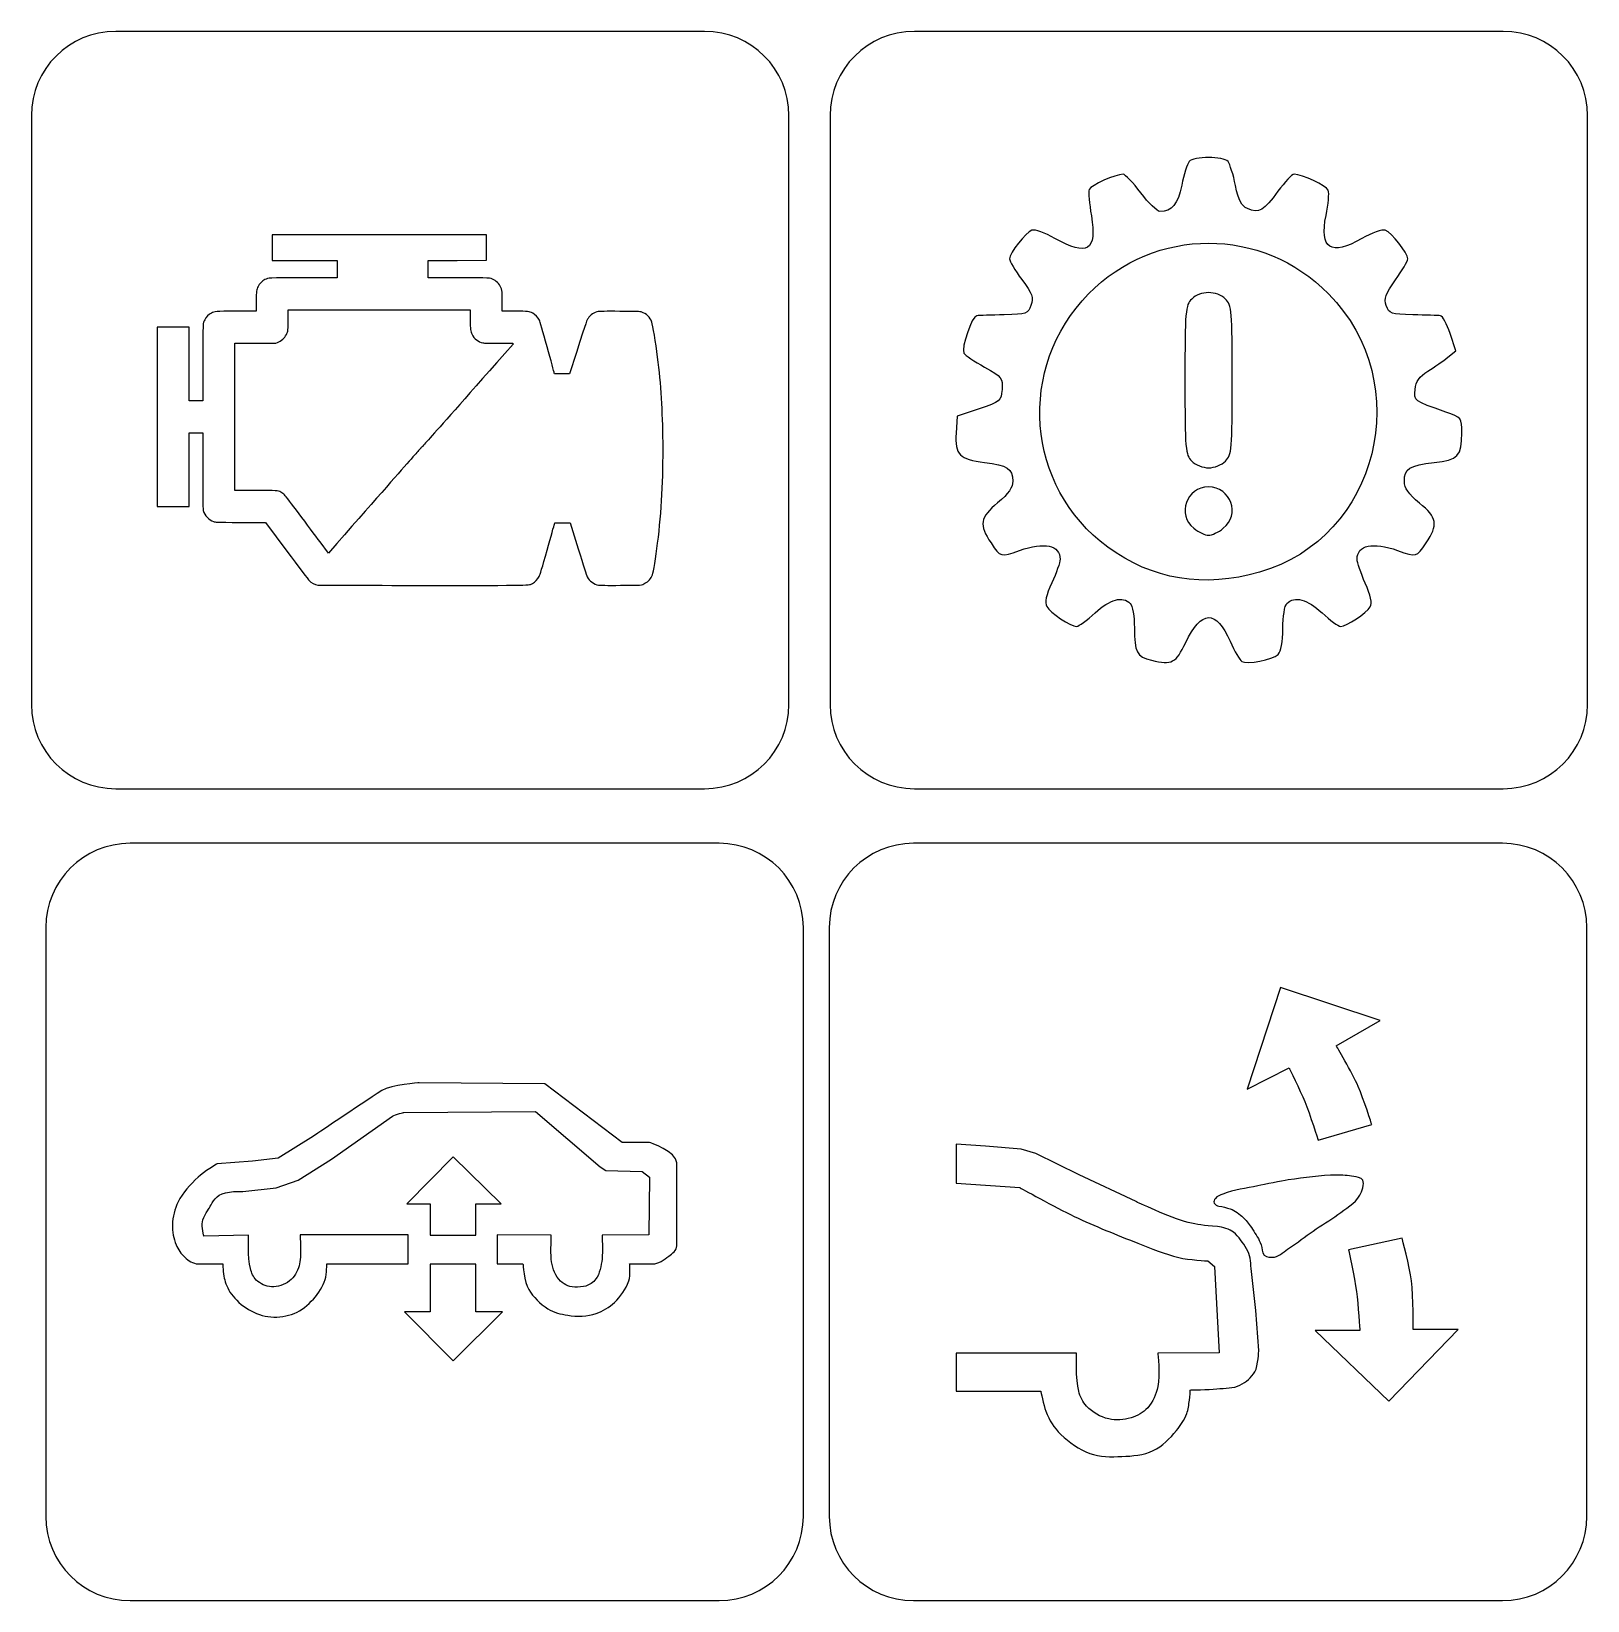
# Model space of a CAD drawing. Extents: x 6 to 284, y 8 to 195.
# Drawn here: x 99.2 to 283.8, y 8.4 to 194.6 of the extents above; entities that cross this region are included whole.
import ezdxf

# ---------------------------------------------------------------- set-up
doc = ezdxf.new("R2010")
doc.units = 0
doc.layers.add('Layer_1', color=7, linetype='CONTINUOUS')

msp = doc.modelspace()

# ---------------------------------------------------------------- linework, layer by layer
at = {"layer": 'Layer_1', "color": 1}
for points in [[(179.094254, 194.614076), (109.227166, 194.614076), (109.227166, 194.614076)], [(273.839892, 194.614076), (203.972803, 194.614076), (203.972803, 194.614076)], [(99.227019, 184.613928), (99.227019, 114.746289)], [(189.094401, 114.746289), (189.094401, 184.613928)], [(193.972657, 184.613928), (193.972657, 114.746289)], [(283.840033, 114.746289), (283.840033, 184.613928)], [(109.227166, 104.746692), (179.094254, 104.746692)], [(203.972803, 104.746692), (273.839892, 104.746692)], [(180.804673, 98.261093), (110.937588, 98.261093), (110.937588, 98.261093)], [(273.742878, 98.261093), (203.87579, 98.261093), (203.87579, 98.261093)], [(100.937438, 88.260947), (100.937438, 18.393308)], [(190.804823, 18.393308), (190.804823, 88.260947)], [(193.875643, 88.260947), (193.875643, 18.393308)], [(283.743033, 18.393308), (283.743033, 88.260947)], [(110.937588, 8.393711), (180.804673, 8.393711)], [(203.87579, 8.393711), (273.742878, 8.393711)]]:
    msp.add_lwpolyline(points, dxfattribs=at)
at = {"layer": 'Layer_1', "color": 7}
for points in [[(238.87741, 179.645273), (238.87741, 179.645273)], [(127.776111, 170.488485), (127.776111, 168.962171), (127.776111, 167.435854), (131.63572, 167.435854), (135.495882, 167.435854), (135.495882, 166.400674), (135.495882, 165.365491), (131.539257, 165.364938)], [(149.857243, 165.364938), (146.30411, 165.365491), (146.30411, 166.400674), (146.30411, 167.435303), (149.751963, 167.444123), (153.199262, 167.453493), (153.208632, 168.97099), (153.218004, 170.488485), (140.497058, 170.488485), (127.776111, 170.488485), (127.776111, 170.488485)], [(238.87741, 169.477006), (238.87741, 169.477006)], [(125.890404, 162.584609), (125.873315, 161.400049), (123.552148, 161.399496)], [(156.561124, 161.400049), (155.076703, 161.400049), (155.076703, 162.595633)], [(238.87741, 163.61483), (238.87741, 163.61483)], [(129.705365, 160.461327), (129.705916, 161.575334), (129.705916, 161.575334)], [(129.705916, 161.575334), (140.496507, 161.575334), (151.287096, 161.575334), (151.287647, 160.443688)], [(119.564658, 155.287621), (119.564658, 150.767104), (118.757127, 150.767104), (117.950147, 150.767104), (117.950147, 155.136036), (117.950147, 159.504969), (116.05562, 159.504969), (114.160543, 159.504969), (114.160543, 148.872577), (114.160543, 138.239635), (116.05562, 138.239635), (117.950147, 138.239635), (117.950147, 142.608567), (117.950147, 146.9775), (118.757127, 146.9775), (119.564658, 146.9775), (119.564658, 142.456983)], [(267.26224, 155.935298), (268.220252, 156.685504), (267.530131, 158.763035)], [(125.766932, 140.134161), (123.354812, 140.134715), (123.354812, 148.871476), (123.354812, 157.607688), (125.78457, 157.618158), (128.214879, 157.628081), (128.425442, 157.708007)], [(154.65447, 157.609892), (156.334576, 157.609892), (156.370954, 157.49634)], [(163.88402, 156.513524), (163.064912, 153.960846), (162.181867, 153.960846), (161.29937, 153.960846), (161.260234, 154.092034)], [(211.651232, 149.829488), (209.048945, 148.964632), (208.929882, 146.942773)], [(238.87741, 140.554187), (238.87741, 140.554187)], [(124.036667, 136.344558), (127.017089, 136.327469), (129.534488, 132.945214)], [(161.272361, 136.125175), (161.325278, 136.30983), (162.227618, 136.30983), (163.130507, 136.30983), (164.090725, 133.213105)], [(134.4607, 132.695512), (133.474576, 134.020082)], [(247.391479, 81.15082), (243.469583, 69.104563), (248.418945, 71.62582)], [(254.022047, 74.240784), (259.251427, 77.228925), (247.391479, 81.15082), (247.391479, 81.15082)], [(172.571173, 62.766137), (169.293647, 62.766137), (160.139614, 69.715859), (145.222076, 69.829408), (145.222076, 69.829408)], [(124.315031, 56.945854), (128.27055, 57.397852), (130.869532, 58.301844), (134.825051, 60.788377), (142.058099, 65.873889)], [(143.41409, 66.325885), (159.009622, 66.438884), (166.694666, 59.884383), (167.372659, 59.431836), (171.667178, 59.318838), (172.571173, 58.640841), (172.458174, 51.803567), (166.920664, 51.747343)], [(132.678068, 63.500355), (128.496548, 60.901376), (125.44502, 60.562379), (121.263503, 60.223382)], [(251.873964, 63.034578), (258.223964, 64.902647)], [(208.940355, 62.573763), (208.940355, 57.95127), (216.467752, 57.423207)], [(230.268529, 55.739244), (223.532677, 58.90267), (218.382675, 61.450936), (216.633117, 61.979002), (212.40695, 62.342253), (208.940355, 62.573763), (208.940355, 62.573763)], [(149.276263, 61.070599), (143.753086, 55.476867), (146.521842, 55.476867), (146.521842, 51.747343), (151.94635, 51.747343), (151.94635, 55.476867), (154.941103, 55.476867), (149.276263, 61.070599), (149.276263, 61.070599)], [(175.791924, 50.504355), (175.791924, 60.336381)], [(254.061186, 58.886132), (254.061186, 58.886132)], [(124.993025, 51.747343), (119.681515, 51.634344)], [(134.260057, 48.356818), (143.92231, 48.356818), (143.92231, 51.803567), (131.09553, 51.803567)], [(160.902495, 51.747343), (154.489105, 51.803567), (154.489105, 48.356818), (157.540633, 48.356818)], [(261.831667, 51.414408), (255.49269, 50.027551)], [(261.831667, 51.414408), (261.831667, 51.414408)], [(238.786458, 48.706842), (239.579105, 48.046484), (240.145756, 37.792227), (232.843807, 37.745373)], [(119.003521, 48.356818), (121.942047, 48.356818)], [(146.521842, 48.300594), (146.521842, 42.663868), (143.498976, 42.663868), (149.276263, 36.857917), (155.110877, 42.663868), (151.94635, 42.663868), (151.94635, 48.300594), (146.521842, 48.300594), (146.521842, 48.300594)], [(170.197639, 48.356818), (172.91017, 48.356818)], [(244.82392, 38.055157), (244.497047, 42.817657), (243.936464, 47.81332)], [(256.813403, 40.452942), (251.530556, 40.452942), (260.246924, 32.066754), (268.50082, 40.585234), (263.152379, 40.585234)], [(223.20305, 37.745373), (208.940355, 37.745373), (208.940355, 33.255725), (218.976883, 33.255725)]]:
    msp.add_lwpolyline(points, dxfattribs=at)
at = {"layer": 'Layer_1', "color": 1}
for points in [[(109.227166, 194.614076), (103.687166, 194.614076), (99.227019, 190.15393), (99.227019, 184.613928)], [(189.094401, 184.613928), (189.094401, 190.15393), (184.634248, 194.614076), (179.094254, 194.614076)], [(203.972803, 194.614076), (198.432804, 194.614076), (193.972657, 190.15393), (193.972657, 184.613928)], [(283.840033, 184.613928), (283.840033, 190.15393), (279.379886, 194.614076), (273.839892, 194.614076)], [(99.227019, 114.746289), (99.227019, 109.206289), (103.687166, 104.746692), (109.227166, 104.746692)], [(179.094254, 104.746692), (184.634248, 104.74669), (189.094401, 109.206289), (189.094401, 114.746289)], [(193.972657, 114.746289), (193.972657, 109.206289), (198.432804, 104.746692), (203.972803, 104.746692)], [(273.839892, 104.746692), (279.379886, 104.74669), (283.840033, 109.206289), (283.840033, 114.746289)], [(110.937588, 98.261093), (105.397588, 98.261093), (100.937438, 93.800949), (100.937438, 88.260947)], [(190.804823, 88.260947), (190.804823, 93.800949), (186.344667, 98.261093), (180.804673, 98.261093)], [(203.87579, 98.261093), (198.33579, 98.261093), (193.875643, 93.800949), (193.875643, 88.260947)], [(283.743033, 88.260947), (283.743033, 93.800949), (279.282872, 98.261093), (273.742878, 98.261093)], [(100.937438, 18.393308), (100.937438, 12.853291), (105.397588, 8.393711), (110.937588, 8.393711)], [(180.804673, 8.393711), (186.344667, 8.393711), (190.804823, 12.853291), (190.804823, 18.393308)], [(193.875643, 18.393308), (193.875643, 12.853291), (198.33579, 8.393711), (203.87579, 8.393711)], [(273.742878, 8.393711), (279.282872, 8.393711), (283.743033, 12.853291), (283.743033, 18.393308)]]:
    msp.add_open_spline(points, degree=3, dxfattribs=at)
at = {"layer": 'Layer_1', "color": 7}
for points in [[(236.567816, 179.157999), (236.344508, 178.882737), (235.949005, 177.620865), (235.68918, 176.353967)], [(238.87741, 179.645273), (237.854259, 179.645273), (236.831403, 179.482915), (236.567816, 179.157999)], [(241.187551, 179.157999), (240.923964, 179.482915), (239.900559, 179.645273), (238.87741, 179.645273)], [(242.070599, 176.331367), (241.808192, 177.610655), (241.41086, 178.882737), (241.187551, 179.157999)], [(228.733395, 177.656489), (227.824744, 177.656489), (224.907692, 176.345798), (224.718341, 175.852361)], [(230.834627, 175.454384), (229.920188, 176.665549), (228.974839, 177.656489), (228.733395, 177.656489)], [(249.011502, 177.656489), (248.764258, 177.656489), (247.90921, 176.748342), (247.111464, 175.637938)], [(253.071201, 175.762513), (252.854214, 176.327976), (250.006491, 177.656489), (249.011502, 177.656489)], [(224.718341, 175.852361), (224.609877, 175.569696), (224.722484, 174.163187), (224.968593, 172.726419)], [(233.111147, 173.252279), (232.773488, 173.252279), (231.749064, 174.243221), (230.834627, 175.454384)], [(235.68918, 176.353967), (235.223036, 174.081147), (234.534024, 173.252279), (233.111147, 173.252279)], [(243.48998, 173.576393), (242.762267, 173.907959), (242.439125, 174.534721), (242.070599, 176.331367)], [(247.111464, 175.637938), (245.457153, 173.335262), (244.818151, 172.971235), (243.48998, 173.576393)], [(252.812132, 172.782643), (253.082016, 174.08936), (253.198655, 175.430374), (253.071201, 175.762513)], [(224.968593, 172.726419), (225.674894, 168.603046), (224.480747, 167.863322), (220.652577, 170.053575)], [(257.053182, 170.025466), (253.37862, 167.923094), (251.994289, 168.823035), (252.812132, 172.782643)], [(217.92241, 171.019856), (217.172529, 170.732094), (215.255077, 168.293109), (215.255077, 167.627127)], [(220.652577, 170.053575), (219.493798, 170.71656), (218.265321, 171.151436), (217.92241, 171.019856)], [(224.648339, 163.472065), (228.573587, 167.475354), (233.725311, 169.477006), (238.87741, 169.477006)], [(238.87741, 169.477006), (244.029509, 169.477006), (249.181787, 167.475354), (253.107032, 163.472065)], [(259.83296, 171.019856), (259.490018, 171.151436), (258.239014, 170.703925), (257.053182, 170.025466)], [(262.500291, 167.621615), (262.500291, 168.292178), (260.586107, 170.730824), (259.83296, 171.019856)], [(215.255077, 167.627127), (215.255077, 167.366675), (215.914103, 166.255615), (216.719658, 165.158233)], [(261.047286, 165.119648), (261.846452, 166.232021), (262.500291, 167.35796), (262.500291, 167.621615)], [(126.113094, 164.342986), (125.919727, 163.944505), (125.908805, 163.859633), (125.890404, 162.584609)], [(126.924483, 165.150517), (126.642551, 165.00826), (126.242682, 164.61003), (126.113094, 164.342986)], [(131.539257, 165.364938), (127.192905, 165.364371), (127.364442, 165.37251), (126.924483, 165.150517)], [(154.070733, 165.145556), (153.64891, 165.370391), (153.771933, 165.364374), (149.857243, 165.364938)], [(154.988508, 164.054702), (154.827416, 164.534601), (154.510365, 164.911235), (154.070733, 165.145556)], [(155.076703, 162.595633), (155.076703, 163.780365), (155.076093, 163.793784), (154.988508, 164.054702)], [(216.719658, 165.158233), (217.969219, 163.455979), (218.128969, 163.007175), (217.808308, 162.101744)], [(259.958637, 162.068673), (259.653439, 162.930303), (259.829689, 163.424818), (261.047286, 165.119648)], [(217.808308, 162.101744), (217.45367, 161.100349), (217.275111, 161.037264), (214.642127, 160.978369)], [(226.919344, 133.406579), (217.161138, 140.590165), (216.092075, 154.745686), (224.648339, 163.472065)], [(236.875947, 162.842577), (236.123706, 162.090342), (236.075031, 161.507855), (236.075031, 153.233243)], [(238.87741, 163.61483), (238.133828, 163.61483), (237.390709, 163.357339), (236.875947, 162.842577)], [(240.879424, 162.842577), (240.364662, 163.357339), (239.620989, 163.61483), (238.87741, 163.61483)], [(241.68034, 153.233243), (241.68034, 161.507855), (241.631662, 162.090342), (240.879424, 162.842577)], [(253.107032, 163.472065), (263.570844, 152.800213), (259.048143, 134.524523), (244.931407, 130.43553)], [(263.113243, 160.978369), (260.503537, 161.036741), (260.299231, 161.107066), (259.958637, 162.068673)], [(119.78349, 160.399591), (119.549909, 159.936747), (119.564658, 160.271832), (119.564658, 155.287621)], [(120.573382, 161.185075), (120.291905, 161.042984), (119.923266, 160.676547), (119.78349, 160.399591)], [(123.552148, 161.399496), (121.001807, 161.398926), (120.996208, 161.398517), (120.573382, 161.185075)], [(129.47661, 158.62964), (129.68259, 159.021613), (129.704519, 159.199926), (129.705365, 160.461327)], [(151.287647, 160.443688), (151.288222, 159.190145), (151.304921, 159.051506), (151.505928, 158.638459)], [(158.696533, 161.166883), (158.263223, 161.394574), (158.212358, 161.400049), (156.561124, 161.400049)], [(159.493037, 160.342266), (159.343711, 160.650842), (158.998508, 161.008198), (158.696533, 161.166883)], [(160.411363, 157.171674), (159.895467, 159.048475), (159.561694, 160.200399), (159.493037, 160.342266)], [(165.257647, 160.547317), (165.094062, 160.296238), (165.15811, 160.483552), (163.88402, 156.513524)], [(166.464257, 161.364771), (165.996205, 161.276032), (165.524366, 160.956692), (165.257647, 160.547317)], [(169.025756, 161.39233), (167.367263, 161.401079), (166.612776, 161.392937), (166.464257, 161.364771)], [(171.569614, 161.316813), (171.393251, 161.374516), (171.174159, 161.381013), (169.025756, 161.39233)], [(172.828591, 160.119023), (172.625992, 160.686698), (172.17007, 161.120355), (171.569614, 161.316813)], [(211.383341, 160.878048), (210.804836, 160.831504), (209.492325, 157.015032), (209.853719, 156.430291)], [(214.642127, 160.978369), (213.107389, 160.944037), (211.640903, 160.898763), (211.383341, 160.878048)], [(266.372027, 160.878048), (266.114445, 160.898774), (264.647942, 160.944043), (263.113243, 160.978369)], [(267.530131, 158.763035), (267.150621, 159.905612), (266.629608, 160.857333), (266.372027, 160.878048)], [(128.425442, 157.708007), (128.874094, 157.877933), (129.258867, 158.215278), (129.47661, 158.62964)], [(151.505928, 158.638459), (151.734114, 158.169558), (152.271112, 157.755019), (152.788606, 157.648477)], [(173.516507, 155.954041), (173.299024, 157.686027), (172.956387, 159.760939), (172.828591, 160.119023)], [(156.370954, 157.49634), (134.460717, 132.69574), (156.334395, 157.610157), (134.4607, 132.695512)], [(152.788606, 157.648477), (152.907746, 157.623938), (153.578145, 157.609892), (154.65447, 157.609892)], [(161.260234, 154.092034), (161.238861, 154.164407), (160.857003, 155.550457), (160.411363, 157.171674)], [(209.853719, 156.430291), (209.998048, 156.19676), (211.101435, 155.44934), (212.306075, 154.769481)], [(174.155365, 145.819395), (174.1184, 149.631109), (173.924787, 152.702584), (173.516507, 155.954041)], [(212.306075, 154.769481), (214.378777, 153.599647), (214.490114, 153.457223), (214.37534, 152.113724)], [(264.902487, 154.296535), (265.673253, 154.785305), (266.735283, 155.522661), (267.26224, 155.935298)], [(236.075031, 153.233243), (236.075031, 144.958635), (236.123709, 144.376145), (236.875947, 143.623907)], [(240.879424, 143.623907), (241.631665, 144.376145), (241.68034, 144.958635), (241.68034, 153.233243)], [(263.376173, 152.121993), (263.469967, 153.084769), (263.852999, 153.631005), (264.902487, 154.296535)], [(214.37534, 152.113724), (214.258804, 150.749572), (214.152085, 150.66035), (211.651232, 149.829488)], [(267.004823, 149.434817), (263.154084, 150.795738), (263.240681, 150.731358), (263.376173, 152.121993)], [(268.906515, 146.967577), (268.906515, 148.747649), (268.8909, 148.768259), (267.004823, 149.434817)], [(173.514853, 133.870702), (173.989156, 137.661624), (174.196891, 141.537514), (174.155365, 145.819395)], [(208.929882, 146.942773), (208.778156, 144.372493), (209.31253, 143.820717), (212.295605, 143.470118)], [(265.621824, 143.446415), (268.505497, 143.772669), (268.906515, 144.202364), (268.906515, 146.967577)], [(212.295605, 143.470118), (214.991702, 143.153242), (215.65526, 142.716486), (215.65526, 141.257539)], [(236.875947, 143.623907), (237.320816, 143.17904), (238.210101, 142.822991), (238.87741, 142.822991)], [(238.87741, 142.822991), (239.544719, 142.822991), (240.434554, 143.17904), (240.879424, 143.623907)], [(262.100108, 141.220607), (262.100108, 142.734924), (262.702858, 143.116175), (265.621824, 143.446415)], [(119.564658, 142.456983), (119.564658, 138.40095), (119.570111, 137.917314), (119.620882, 137.746299)], [(128.829483, 139.923598), (128.414173, 140.133191), (128.410871, 140.133597), (125.766932, 140.134161)], [(129.264943, 139.598933), (129.141243, 139.719154), (128.945338, 139.865116), (128.829483, 139.923598)], [(215.65526, 141.257539), (215.65526, 140.482582), (215.162054, 139.77741), (213.853889, 138.683915)], [(238.87741, 140.554187), (236.248806, 140.554187), (235.076537, 137.260911), (237.130057, 135.645617)], [(240.625314, 135.645617), (242.678831, 137.260911), (241.506014, 140.554187), (238.87741, 140.554187)], [(263.901479, 138.640368), (262.558747, 139.740639), (262.100108, 140.397924), (262.100108, 141.220607)], [(130.989146, 137.362652), (130.091612, 138.570648), (129.399594, 139.468069), (129.264943, 139.598933)], [(213.853889, 138.683915), (211.754167, 136.928763), (211.609658, 136.052748), (213.067305, 133.907634)], [(264.688063, 133.907634), (266.145783, 136.052923), (266.00152, 136.919526), (263.901479, 138.640368)], [(119.620882, 137.746299), (119.804417, 137.128052), (120.23195, 136.673428), (120.847886, 136.441021)], [(120.847886, 136.441021), (121.05603, 136.362484), (121.056394, 136.362112), (124.036667, 136.344558)], [(133.474576, 134.020082), (132.932136, 134.748611), (131.813695, 136.252889), (130.989146, 137.362652)], [(160.411363, 133.063724), (160.855745, 134.646339), (161.243326, 136.023849), (161.272361, 136.125175)], [(237.130057, 135.645617), (237.71028, 135.189208), (238.496376, 134.815486), (238.87741, 134.815486)], [(238.87741, 134.815486), (239.258441, 134.815486), (240.045085, 135.189208), (240.625314, 135.645617)], [(129.534488, 132.945214), (130.919076, 131.08509), (132.104635, 129.509085), (132.168745, 129.442791)], [(159.475399, 129.922899), (159.56825, 130.113399), (159.826531, 130.980921), (160.411363, 133.063724)], [(164.090725, 133.213105), (164.716243, 131.19635), (165.093627, 130.034628), (165.17276, 129.882109)], [(172.904105, 130.126849), (173.017863, 130.43089), (173.303164, 132.178757), (173.514853, 133.870702)], [(213.067305, 133.907634), (214.22796, 132.199568), (214.182252, 132.211281), (216.456175, 133.013562)], [(216.456175, 133.013562), (219.401229, 134.052642), (221.260568, 133.649657), (221.260568, 131.972317)], [(244.931407, 130.43553), (238.351788, 128.529703), (232.155405, 129.552011), (226.919344, 133.406579)], [(256.494799, 131.982791), (256.494799, 133.649928), (258.361279, 134.05013), (261.299192, 133.013562)], [(261.299192, 133.013562), (263.573108, 132.211281), (263.527373, 132.199568), (264.688063, 133.907634)], [(221.260568, 131.972317), (221.260568, 131.597797), (220.820615, 130.341409), (220.282714, 129.180411)], [(257.455568, 129.138521), (256.927062, 130.333642), (256.494799, 131.613813), (256.494799, 131.982791)], [(132.168745, 129.442791), (132.418565, 129.184461), (132.830799, 128.968965), (133.1918, 128.908662)], [(133.1918, 128.908662), (133.291368, 128.892042), (138.88856, 128.876746), (145.629974, 128.874488)], [(145.629974, 128.874488), (159.187882, 128.869953), (158.15783, 128.852495), (158.653536, 129.092217)], [(158.653536, 129.092217), (158.978823, 129.249528), (159.310674, 129.584952), (159.475399, 129.922899)], [(165.17276, 129.882109), (165.42479, 129.396374), (165.972349, 128.998166), (166.516623, 128.905355)], [(166.516623, 128.905355), (166.673324, 128.878544), (167.486101, 128.870402), (169.113398, 128.878897)], [(169.113398, 128.878897), (171.717363, 128.892494), (171.581214, 128.88173), (172.018853, 129.115368)], [(172.018853, 129.115368), (172.431021, 129.335408), (172.740153, 129.688646), (172.904105, 130.126849)], [(220.282714, 129.180411), (219.586155, 127.67696), (219.411722, 126.869714), (219.676926, 126.374174)], [(258.053637, 126.3174), (258.302836, 126.762721), (258.115565, 127.646218), (257.455568, 129.138521)], [(225.418385, 125.606883), (227.189236, 127.239197), (228.677586, 127.638804), (229.588881, 126.727505)], [(229.588881, 126.727505), (229.855062, 126.461327), (230.071862, 125.166808), (230.075051, 123.824805)], [(247.685828, 123.753699), (247.685828, 125.15949), (247.895646, 126.456668), (248.166489, 126.727505)], [(248.166489, 126.727505), (249.077782, 127.638804), (250.566129, 127.239197), (252.336983, 125.606883)], [(219.676926, 126.374174), (220.085965, 125.609874), (222.484826, 124.005051), (223.218485, 124.005051)], [(223.218485, 124.005051), (223.472683, 124.005051), (224.46278, 124.726036), (225.418385, 125.606883)], [(236.161021, 122.081862), (238.017439, 125.976636), (239.772633, 126.026804), (241.450481, 122.232896)], [(252.336983, 125.606883), (253.292582, 124.726036), (254.282138, 124.005051), (254.536332, 124.005051)], [(254.536332, 124.005051), (255.240415, 124.005051), (257.643802, 125.585081), (258.053637, 126.3174)], [(230.075051, 123.824805), (230.082395, 120.923506), (230.350424, 120.42189), (232.119509, 119.994961)], [(247.112564, 120.686186), (247.487773, 121.061392), (247.685828, 122.122725), (247.685828, 123.753699)], [(232.119509, 119.994961), (234.550898, 119.408205), (234.99649, 119.638659), (236.161021, 122.081862)], [(241.450481, 122.232896), (241.968302, 121.062021), (242.581103, 119.986966), (242.812536, 119.843927)], [(242.812536, 119.843927), (243.453395, 119.447854), (246.463927, 120.037546), (247.112564, 120.686186)], [(256.636464, 69.385131), (255.891594, 71.065852), (254.022047, 74.240784), (254.022047, 74.240784)], [(248.418945, 71.62582), (248.418945, 71.62582), (249.732546, 68.979087), (250.286464, 67.610769)], [(140.814558, 68.924866), (138.021334, 67.123377), (132.678068, 63.500355), (132.678068, 63.500355)], [(145.222076, 69.829408), (145.222076, 69.829408), (141.911948, 69.632629), (140.814558, 68.924866)], [(258.223964, 64.902647), (258.223964, 64.902647), (257.27866, 67.935996), (256.636464, 69.385131)], [(250.286464, 67.610769), (250.892254, 66.114294), (251.873964, 63.034578), (251.873964, 63.034578)], [(142.058099, 65.873889), (142.447888, 66.147961), (143.41409, 66.325885), (143.41409, 66.325885)], [(175.791924, 60.336381), (175.791924, 61.692651), (172.571173, 62.766137), (172.571173, 62.766137)], [(121.263503, 60.223382), (121.263503, 60.223382), (119.675763, 59.268424), (119.003521, 58.640841)], [(119.003521, 58.640841), (118.083226, 57.78168), (117.191398, 56.829773), (116.629987, 55.702865)], [(248.327443, 58.316728), (247.495368, 58.205841), (245.551367, 57.793139), (244.730214, 57.618889)], [(254.061186, 58.886132), (252.086483, 58.901343), (250.290779, 58.569312), (248.327443, 58.316728)], [(256.108398, 58.738958), (255.397508, 58.83696), (254.719418, 58.881063), (254.061186, 58.886132)], [(257.155707, 58.289167), (256.989366, 58.603345), (256.391438, 58.699938), (256.108398, 58.738958)], [(256.823326, 56.498269), (257.066545, 56.9398), (257.39156, 57.84367), (257.155707, 58.289167)], [(120.359509, 55.024869), (120.359509, 55.024869), (120.812255, 56.021322), (121.489501, 56.493858)], [(121.489501, 56.493858), (122.294853, 57.055777), (124.315031, 56.945854), (124.315031, 56.945854)], [(216.467752, 57.423207), (216.467752, 57.423207), (220.73303, 55.036248), (222.93902, 53.989136)], [(239.687695, 56.124545), (239.548362, 55.945819), (239.440404, 55.768112), (239.550442, 55.57002)], [(240.574601, 56.638277), (240.257073, 56.51209), (239.897782, 56.39403), (239.687695, 56.124545)], [(244.730214, 57.618889), (243.338011, 57.323456), (241.897208, 57.163873), (240.574601, 56.638277)], [(254.208909, 54.210175), (255.128474, 54.914195), (256.264554, 55.483864), (256.823326, 56.498269)], [(116.629987, 55.702865), (116.214432, 54.868729), (115.978438, 53.921877), (115.951993, 52.990334)], [(119.508984, 53.329331), (119.61966, 53.999366), (120.359509, 55.024869), (120.359509, 55.024869)], [(236.44269, 53.276415), (234.29735, 53.830566), (230.268529, 55.739244), (230.268529, 55.739244)], [(239.550442, 55.57002), (239.660509, 55.371926), (239.880572, 55.232692), (240.104964, 55.201258)], [(240.104964, 55.201258), (240.536538, 55.140814), (241.026309, 55.017364), (241.438354, 54.875491)], [(241.438354, 54.875491), (242.035931, 54.669732), (242.540508, 54.267528), (243.002703, 53.836451)], [(251.267076, 52.248951), (252.236396, 52.919118), (253.273202, 53.493799), (254.208909, 54.210175)], [(115.951993, 52.990334), (115.929142, 52.185355), (116.092701, 51.360061), (116.403989, 50.617353)], [(119.681515, 51.634344), (119.681515, 51.634344), (119.413678, 52.752345), (119.508984, 53.329331)], [(222.93902, 53.989136), (225.398559, 52.821664), (227.92633, 51.799594), (230.466415, 50.819648)], [(239.944563, 52.785833), (238.219423, 52.918639), (237.581908, 52.982147), (236.44269, 53.276415)], [(241.835229, 52.10894), (241.39897, 52.461388), (240.503758, 52.742783), (239.944563, 52.785833)], [(243.002703, 53.836451), (243.462076, 53.407995), (243.731934, 53.007917), (244.076471, 52.482665)], [(244.076471, 52.482665), (244.50813, 51.824593), (244.847483, 51.359208), (245.103938, 50.615147)], [(248.465797, 50.241425), (249.424873, 50.873967), (250.322083, 51.595592), (251.267076, 52.248951)], [(116.403989, 50.617353), (116.634223, 50.068025), (116.982567, 49.550398), (117.421533, 49.147814)], [(125.219023, 47.791824), (124.879052, 49.067937), (124.993025, 51.747343), (124.993025, 51.747343)], [(131.09553, 51.803567), (131.09553, 51.803567), (131.312325, 49.212403), (130.982531, 48.13082)], [(160.902495, 48.921813), (160.815714, 49.82252), (160.902495, 51.747343), (160.902495, 51.747343)], [(166.920664, 51.747343), (166.920664, 51.747343), (167.037684, 49.780296), (166.920664, 48.921813)], [(174.831155, 49.260813), (175.261287, 49.57962), (175.791924, 49.968956), (175.791924, 50.504355)], [(230.466415, 50.819648), (232.077113, 50.198256), (233.67061, 49.490649), (235.352937, 49.103164)], [(243.376427, 50.147716), (242.932351, 50.845643), (242.478724, 51.589087), (241.835229, 52.10894)], [(245.103938, 50.615147), (245.234325, 50.236842), (245.187775, 49.677246), (245.477109, 49.40082)], [(262.95394, 46.32945), (262.736036, 48.051341), (261.831667, 51.414408), (261.831667, 51.414408)], [(117.421533, 49.147814), (117.869191, 48.737254), (118.396103, 48.356818), (119.003521, 48.356818)], [(161.782235, 46.548832), (161.241224, 47.155952), (160.980484, 48.112366), (160.902495, 48.921813)], [(166.920664, 48.921813), (166.825617, 48.224518), (166.643256, 47.11131), (166.195815, 46.568125)], [(172.91017, 48.356818), (173.602735, 48.356818), (174.274759, 48.848418), (174.831155, 49.260813)], [(235.352937, 49.103164), (236.475702, 48.844569), (238.786458, 48.706842), (238.786458, 48.706842)], [(243.936464, 47.81332), (243.841722, 48.658212), (243.832837, 49.430417), (243.376427, 50.147716)], [(245.477109, 49.40082), (245.775051, 49.116154), (246.285828, 49.095038), (246.691438, 49.167657)], [(246.691438, 49.167657), (247.371932, 49.289481), (247.888681, 49.8608), (248.465797, 50.241425)], [(255.49269, 50.027551), (255.49269, 50.027551), (256.191018, 46.738903), (256.417078, 45.074882)], [(121.942047, 48.356818), (121.942047, 48.356818), (121.943563, 47.233484), (122.101901, 46.661831)], [(122.101901, 46.661831), (122.260241, 46.090179), (122.461201, 45.404373), (122.959041, 44.766754)], [(125.897019, 46.435833), (125.530607, 46.783938), (125.34913, 47.303455), (125.219023, 47.791824)], [(130.982531, 48.13082), (130.77523, 47.450958), (130.414457, 46.758075), (129.852539, 46.322834)], [(134.062171, 46.492058), (134.292715, 47.253502), (134.260057, 48.356818), (134.260057, 48.356818)], [(157.540633, 48.356818), (157.540633, 48.356818), (157.693414, 46.205695), (158.218629, 45.305841)], [(166.195815, 46.568125), (165.856471, 46.156165), (165.462704, 45.849869), (164.996371, 45.722009)], [(170.08464, 46.322834), (170.33393, 46.994814), (170.197639, 48.356818), (170.197639, 48.356818)], [(122.959041, 44.766754), (123.456878, 44.129135), (124.170313, 43.39812), (124.993025, 42.93231)], [(127.705556, 45.644841), (127.048599, 45.679867), (126.37398, 45.982706), (125.897019, 46.435833)], [(129.852539, 46.322834), (129.259144, 45.86321), (128.45507, 45.604878), (127.705556, 45.644841)], [(132.678068, 44.175298), (133.328354, 44.862715), (133.831624, 45.730614), (134.062171, 46.492058)], [(158.218629, 45.305841), (158.729578, 44.430433), (159.624624, 43.577526), (160.478611, 43.031528)], [(163.699362, 45.604601), (162.819659, 45.666044), (162.368919, 45.890461), (161.782235, 46.548832)], [(164.996371, 45.722009), (164.653129, 45.62791), (164.091558, 45.577198), (163.699362, 45.604601)], [(168.403434, 43.756376), (169.159854, 44.480787), (169.720362, 45.340876), (170.08464, 46.322834)], [(256.417078, 45.074882), (256.625245, 43.54257), (256.813403, 40.452942), (256.813403, 40.452942)], [(263.152379, 40.585234), (263.152379, 40.585234), (263.194506, 44.428553), (262.95394, 46.32945)], [(124.993025, 42.93231), (125.815733, 42.466496), (126.709066, 42.129105), (127.62563, 42.054774)], [(130.417536, 42.480314), (131.281678, 42.808857), (132.02778, 43.487881), (132.678068, 44.175298)], [(160.478611, 43.031528), (161.203742, 42.567913), (162.00376, 42.399212), (162.852145, 42.254313)], [(166.242119, 42.480314), (166.980955, 42.742177), (167.837302, 43.214202), (168.403434, 43.756376)], [(127.62563, 42.054774), (128.542192, 41.980445), (129.553389, 42.151765), (130.417536, 42.480314)], [(162.852145, 42.254313), (163.968605, 42.06363), (165.17456, 42.101941), (166.242119, 42.480314)], [(223.467083, 33.255725), (223.099432, 34.615582), (223.20305, 37.745373), (223.20305, 37.745373)], [(232.843807, 37.745373), (232.843807, 37.745373), (233.162492, 35.201094), (232.843807, 33.783789)], [(244.353182, 35.549331), (244.800532, 36.301674), (244.82392, 38.055157), (244.82392, 38.055157)], [(242.593701, 33.954115), (243.367413, 34.325223), (243.936791, 34.849028), (244.353182, 35.549331)], [(232.843807, 33.783789), (232.640748, 32.880847), (232.276402, 31.960359), (231.654835, 31.274658)], [(239.855265, 33.518105), (240.838979, 33.616693), (241.820017, 33.583004), (242.593701, 33.954115)], [(218.976883, 33.255725), (218.976883, 33.255725), (219.274731, 31.618461), (219.571093, 30.878333)], [(224.391471, 31.472544), (223.952841, 31.898728), (223.62668, 32.665359), (223.467083, 33.255725)], [(236.278979, 30.584534), (236.476083, 31.087567), (236.530526, 31.637043), (236.605851, 32.172034)], [(236.605851, 32.172034), (236.662465, 32.573924), (236.699558, 33.385813), (236.699558, 33.385813)], [(236.699558, 33.385813), (236.699558, 33.385813), (238.871579, 33.419513), (239.855265, 33.518105)], [(219.571093, 30.878333), (220.003119, 29.799423), (220.503431, 28.896848), (221.354275, 28.10517)], [(227.032896, 29.953945), (225.95746, 30.199741), (225.182625, 30.703776), (224.391471, 31.472544)], [(229.674318, 30.085687), (228.830926, 29.829231), (227.892235, 29.757536), (227.032896, 29.953945)], [(231.654835, 31.274658), (231.137663, 30.704118), (230.41106, 30.309709), (229.674318, 30.085687)], [(235.065203, 28.576458), (235.569591, 29.174157), (235.99368, 29.856364), (236.278979, 30.584534)], [(221.354275, 28.10517), (222.35543, 27.173639), (223.497476, 26.312985), (224.787796, 25.860069)], [(232.310229, 26.195208), (233.403642, 26.722145), (234.282432, 27.648825), (235.065203, 28.576458)], [(228.575195, 25.495165), (229.840736, 25.551688), (231.169007, 25.64525), (232.310229, 26.195208)], [(224.787796, 25.860069), (225.984475, 25.440018), (227.308187, 25.438573), (228.575195, 25.495165)]]:
    msp.add_open_spline(points, degree=3, dxfattribs=at)

doc.saveas('drawing.dxf')
